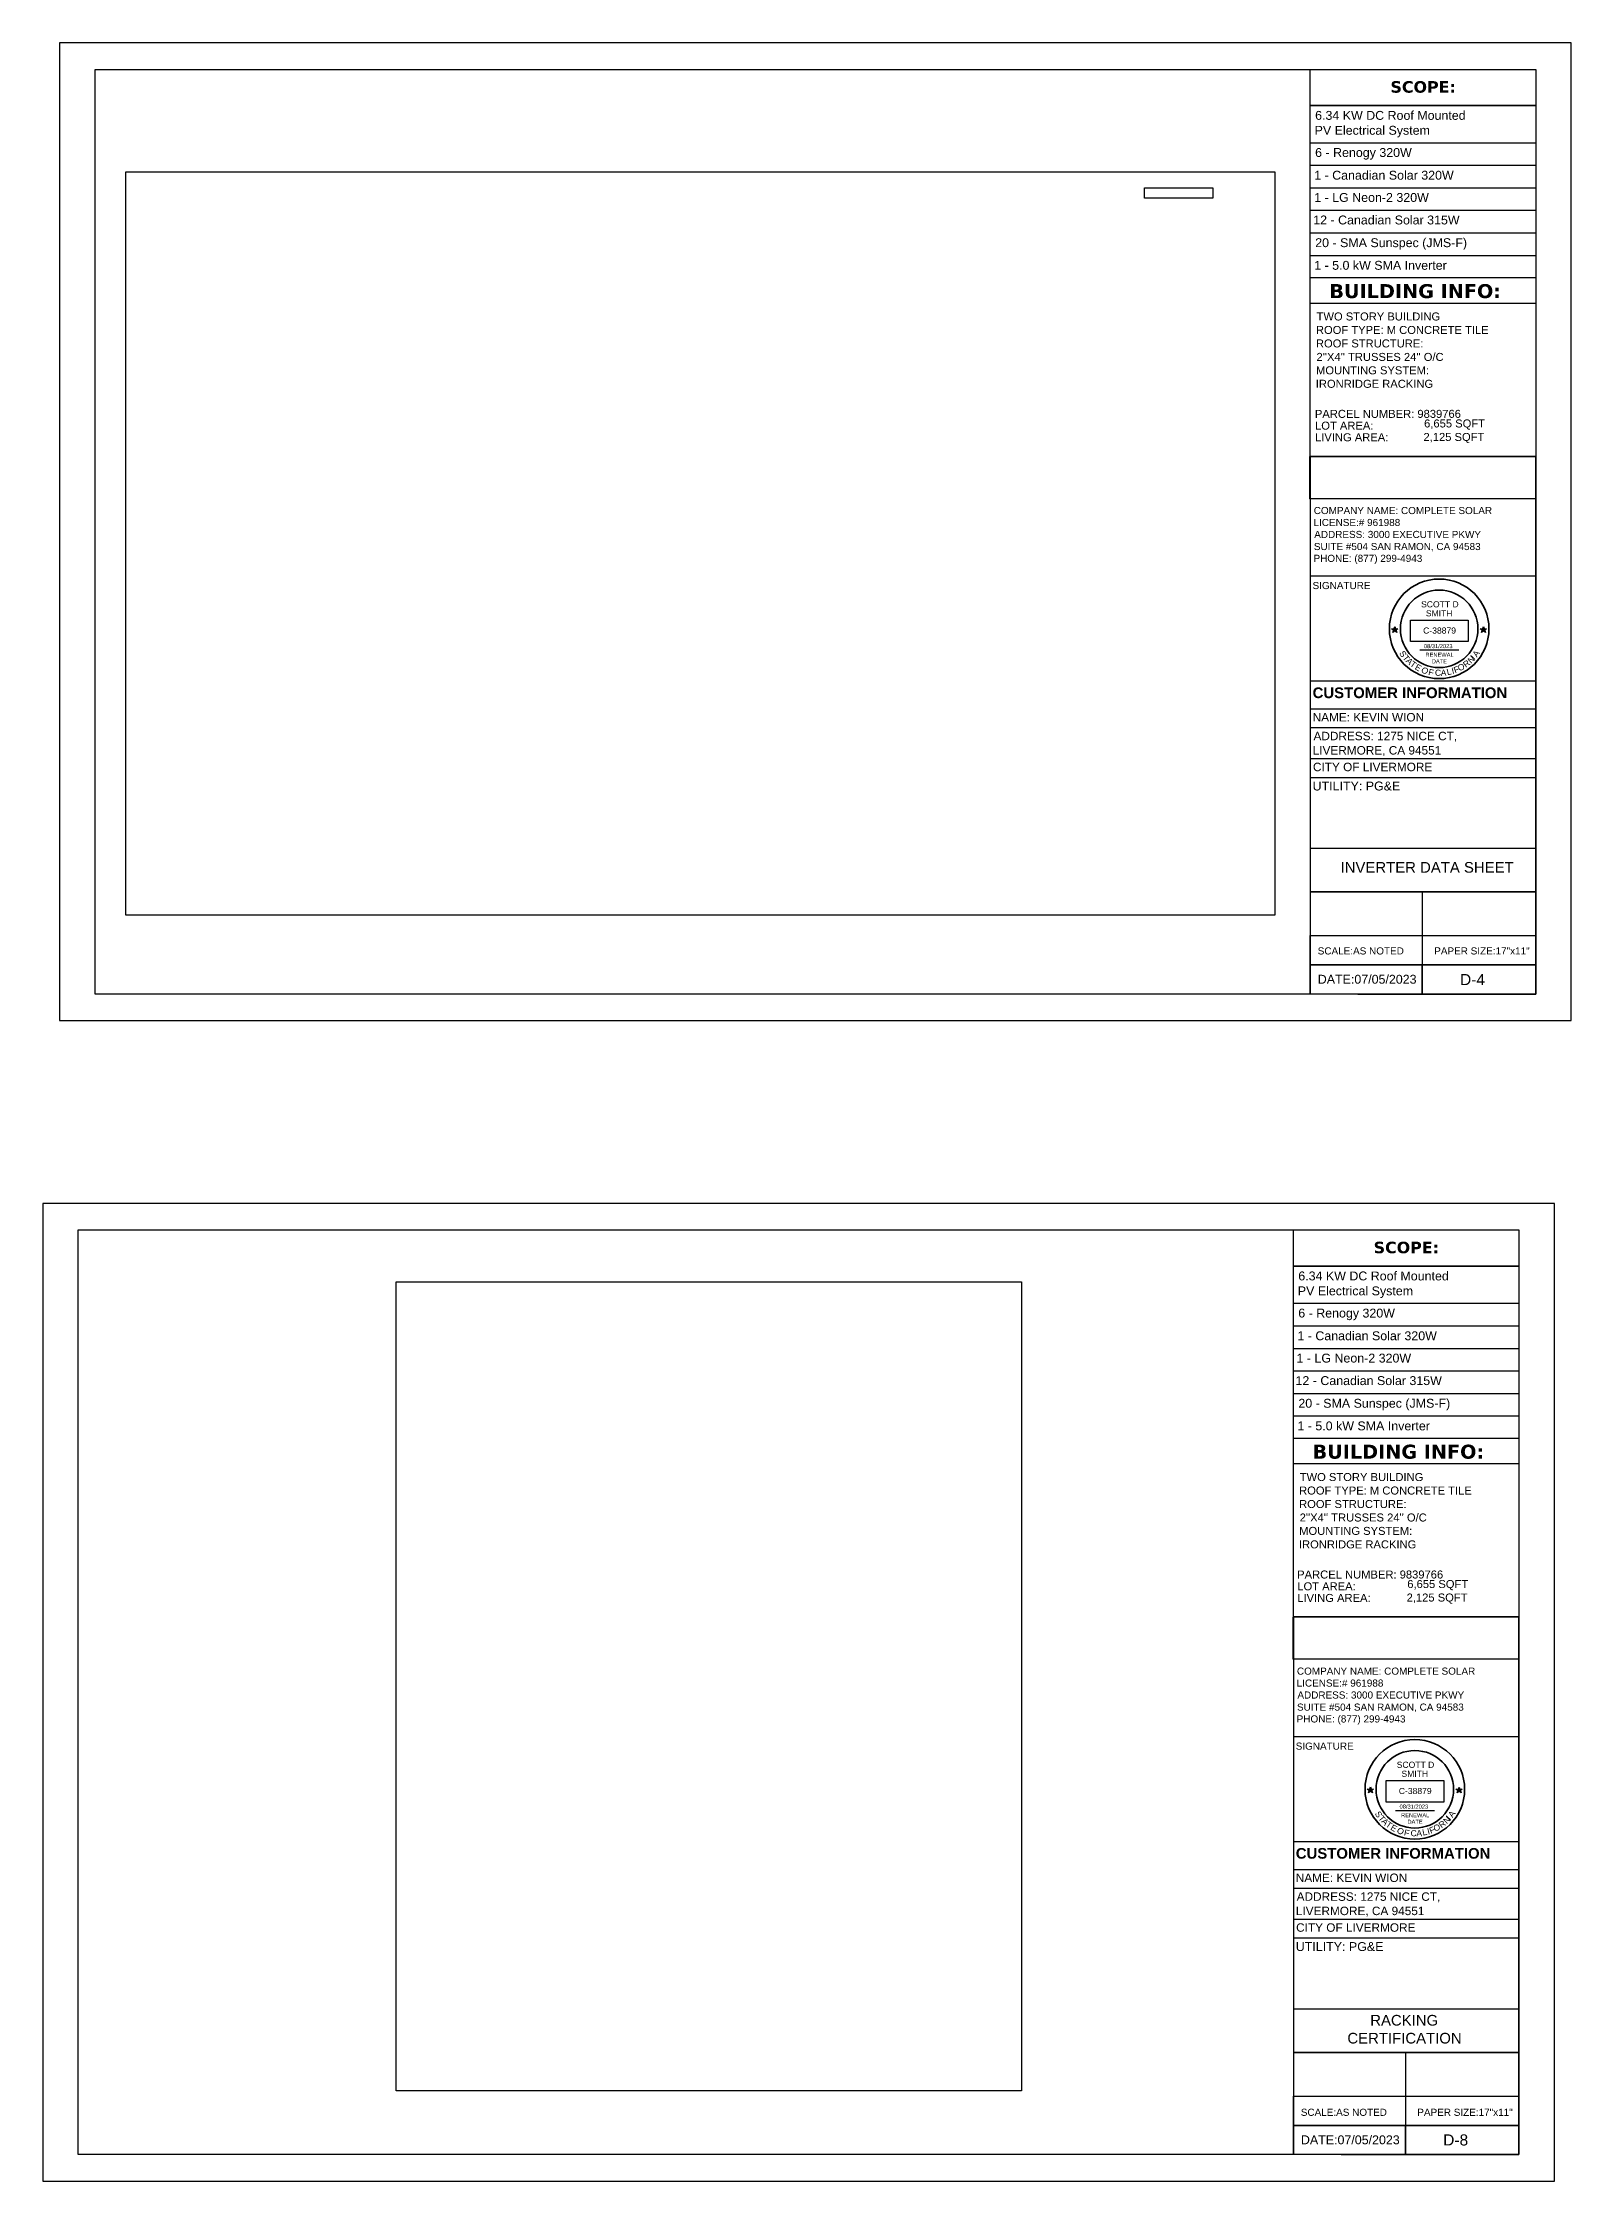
# Model space of a CAD drawing. Header units: millimetres. Extents: x -419 to 20046, y -14642 to 2638.
# Drawn here: x 3938 to 5656, y -13425 to -11019 of the extents above; entities that cross this region are included whole.
import ezdxf

# ---------------------------------------------------------------- set-up
doc = ezdxf.new("R2010")
doc.units = ezdxf.units.MM
doc.layers.add('PDF11_0', color=7, linetype='Continuous', true_color=0xb3b3b3)
for name, color, linetype in [('PDF11_PDF_Geometry', 7, 'Continuous'), ('PDF11_TEXT', 7, 'Continuous'), ('PDF15_0', 7, 'Continuous'), ('PDF15_PDF_Geometry', 7, 'Continuous'), ('PDF15_Text', 7, 'Continuous'), ('PDF5_Text', 7, 'Continuous'), ('PDF9_PDF_Geometry', 7, 'Continuous'), ('PDF_Text', 7, 'Continuous')]:
    doc.layers.add(name, color=color, linetype=linetype)
doc.styles.add('PDF Arial', font='arial.ttf')
doc.styles.add('PDF Arial Bold', font='arialbd.ttf')
doc.styles.add('PDF Verdana Bold', font='verdanab.ttf')
doc.styles.get("Standard").update_dxf_attribs({"font": 'arial.ttf'})
picture_1 = doc.add_image_def('image50.png', size_in_pixel=(45, 240))
picture_2 = doc.add_image_def('image51.png', size_in_pixel=(3069, 4743))
picture_3 = doc.add_image_def('image58.png', size_in_pixel=(45, 240))
picture_4 = doc.add_image_def('image59.png', size_in_pixel=(3303, 2552))
picture_5 = doc.add_image_def('image15.png', size_in_pixel=(858, 321))

# ---------------------------------------------------------------- blocks, each defined once
blk = doc.blocks.new('star')
h = blk.add_hatch(color=256)
h.dxf.hatch_style = 1
h.paths.add_polyline_path([(116.5, 62.57), (116.86, 62.57), (116.68, 63.12)])
h.paths.add_polyline_path([(116.68, 62.02), (116.97, 62.23), (116.86, 62.57), (116.5, 62.57), (116.39, 62.23)])
h.paths.add_polyline_path([(116.5, 62.57), (115.92, 62.57), (116.39, 62.23)])
h.paths.add_polyline_path([(116.39, 62.23), (116.21, 61.67), (116.68, 62.02)])
h.paths.add_polyline_path([(116.68, 62.02), (117.15, 61.67), (116.97, 62.23)])
h.paths.add_polyline_path([(116.97, 62.23), (117.44, 62.57), (116.86, 62.57)])
for p, q in [((116.21, 61.67), (116.68, 63.12)), ((116.68, 63.12), (117.15, 61.67)), ((115.92, 62.57), (117.44, 62.57)), ((117.15, 61.67), (115.92, 62.57)), ((117.44, 62.57), (116.21, 61.67))]:
    blk.add_line(p, q)
blk = doc.blocks.new('a')
at = {"color": 1, "char_height": 15, "attachment_point": 1}
for s, insert, rotation in [('{\\C256;S}', (169, 149), 301.8504), ('{\\C256;T}', (176.1, 138.5), 308.5602), ('{\\C256;A}', (182.8, 131.2), 313.9392), ('{\\C256;T}', (190.6, 123.2), 324.7462), ('{\\C256;E}', (201.4, 115.5), 330.0103), ('{\\C256;O}', (218.6, 109.1), 319.6464), ('{\\C256;I}', (283.7, 104.3), 13.6115), ('{\\C256;F}', (288.3, 105.4), 21.5682), ('{\\C256;O}', (299, 112.2), 12.6875), ('{\\C256;R}', (311.3, 116.8), 36.4598), ('{\\C256;N}', (322.6, 125.5), 43.0781), ('{\\C256;I}', (344.8, 127.8), 227.4846), ('{\\C256;A}', (335, 138.5), 54.6588), ('{\\C256;A}', (258.4, 100.3), 1.6689), ('{\\C256;L}', (271.7, 101.5), 12.6875)]:
    blk.add_mtext_dynamic_manual_height_columns(s, width=30.733, gutter_width=125, heights=[0], dxfattribs=dict(at, insert=insert, rotation=rotation))
at = {"color": 1, "insert": (244.5, 100.5), "char_height": 15, "attachment_point": 1}
blk.add_mtext_dynamic_manual_height_columns('{\\C256;C}', width=30.733, gutter_width=125, heights=[0], dxfattribs=at)
blk = doc.blocks.new('1')
at = {"color": 1, "xscale": 0.1018808021228187, "yscale": 0.1018808021228187, "zscale": 0.1018808021228187}
blk.add_blockref('a', (510.97, 81.39), dxfattribs=at)
at = {"color": 1, "insert": (534.46, 91.84), "char_height": 1.528, "attachment_point": 1, "rotation": 347.3366}
blk.add_mtext_dynamic_manual_height_columns('{\\C256;F}', width=1.5282, gutter_width=12.74, heights=[0], dxfattribs=at)

msp = doc.modelspace()

# ---------------------------------------------------------------- linework, layer by layer
at = {"lineweight": 30}
for p, q in [((5486.332, -11702.247), (5530.115, -11702.247)), ((5458.946, -13007.519), (5502.729, -13007.519))]:
    msp.add_line(p, q, dxfattribs=at)
at = {"lineweight": 35}
for centre, radius in [((5507.936, -11678.471), 56), ((5507.936, -11678.471), 43.581), ((5480.551, -12983.744), 56), ((5480.551, -12983.744), 43.581)]:
    msp.add_circle(centre, radius, dxfattribs=at)
at = {"layer": 'PDF11_0', "lineweight": 25}
for points in [[(4031.055, -12000.657), (4031.055, -11164.577), (5323.227, -11164.577), (5323.227, -12000.657)], [(5363.006, -11532.122), (5363.006, -11484.533), (5616.482, -11484.533), (5616.482, -11532.122)]]:
    msp.add_lwpolyline(points, close=True, dxfattribs=at)
at = {"layer": 'PDF11_0', "color": 5, "lineweight": 25}
msp.add_lwpolyline([(5253.478, -11182.559), (5253.478, -11194.184), (5176.646, -11194.184), (5176.646, -11182.559)], close=True, dxfattribs=at)
at = {"layer": 'PDF11_PDF_Geometry', "lineweight": 25}
for points in [[(3956.583, -11019.267), (3956.583, -12119.176), (5656.442, -12119.176), (5656.442, -11019.267)], [(5616.482, -12056.42), (5616.482, -12089.206), (5488.881, -12089.206), (5488.881, -12056.42)]]:
    msp.add_lwpolyline(points, close=True, dxfattribs=at)
for points in [[(5616.482, -11049.237), (5616.482, -12089.206), (3996.544, -12089.206), (3996.544, -11049.237), (5616.482, -11049.237), (5616.482, -12089.206), (5363.006, -12089.206), (5363.006, -12056.42), (5616.482, -12056.42), (5363.006, -12056.42), (5363.006, -12023.453), (5616.482, -12023.453)], [(5616.482, -11567.087), (5616.482, -12023.453), (5616.482, -12056.42), (5616.482, -12089.206), (5616.482, -11484.533), (5363.006, -11484.533), (5363.006, -12089.206)], [(5363.006, -11737.1), (5616.482, -11737.1)], [(5363.006, -11768.433), (5616.482, -11768.433)], [(5363.006, -11789.503), (5616.482, -11789.503)], [(5363.006, -11824.377), (5616.573, -11824.377)], [(5363.006, -11845.538), (5616.573, -11845.538)], [(5363.006, -11925.096), (5616.573, -11925.096)], [(5366.548, -11974.229), (5616.482, -11974.229), (5363.006, -11974.229), (5616.482, -11974.229), (5488.881, -11974.229), (5488.881, -12023.453), (5616.482, -12023.453), (5616.482, -11974.229)], [(5488.881, -12023.453), (5488.881, -12056.42), (5488.881, -12089.206)]]:
    msp.add_lwpolyline(points, dxfattribs=at)
at = {"layer": 'PDF11_PDF_Geometry', "color": 251, "lineweight": 25, "true_color": 0x525252}
msp.add_lwpolyline([(5416.589, -12089.206), (5616.482, -12089.206)], dxfattribs=at)
at = {"layer": 'PDF15_0', "lineweight": 25}
for points in [[(3937.646, -12324.667), (3937.646, -13424.576), (5637.505, -13424.576), (5637.505, -12324.667)], [(5597.544, -12395.143), (5344.069, -12395.143)], [(5597.544, -12395.143), (5597.544, -12589.132), (5344.069, -12589.132), (5344.069, -12395.143)], [(4334.979, -13323.041), (4334.979, -12412.944), (5038.099, -12412.944), (5038.099, -13323.041)], [(5344.069, -12837.522), (5344.069, -12789.933), (5597.544, -12789.933), (5597.544, -12837.522)]]:
    msp.add_lwpolyline(points, close=True, dxfattribs=at)
for points in [[(5344.069, -12789.933), (5344.069, -12354.638)], [(5344.069, -12437.101), (5597.544, -12437.101)], [(5344.069, -12462.44), (5597.544, -12462.44)], [(5344.069, -12487.778), (5597.544, -12487.778)], [(5344.069, -12513.117), (5597.544, -12513.117)], [(5344.069, -12538.455), (5597.544, -12538.455)], [(5344.069, -12563.794), (5597.544, -12563.794)], [(5344.069, -12617.468), (5597.544, -12617.468)], [(5344.159, -12924.436), (5597.635, -12924.436)]]:
    msp.add_lwpolyline(points, dxfattribs=at)
at = {"layer": 'PDF15_PDF_Geometry', "lineweight": 25}
for points in [[(5597.544, -12354.638), (5597.544, -13394.606), (3977.606, -13394.606), (3977.606, -12354.638), (5597.544, -12354.638), (5597.544, -13394.606), (5344.069, -13394.606), (5344.069, -13361.82), (5597.544, -13361.82), (5344.069, -13361.82), (5344.069, -13328.853), (5597.544, -13328.853)], [(5597.544, -12872.488), (5597.544, -13328.853), (5597.544, -13361.82), (5597.544, -13394.606), (5597.544, -12789.933), (5344.069, -12789.933), (5344.069, -13394.606)], [(5344.069, -13042.501), (5597.544, -13042.501)], [(5344.069, -13073.833), (5597.544, -13073.833)], [(5344.069, -13094.903), (5597.544, -13094.903)], [(5344.069, -13129.778), (5597.635, -13129.778)], [(5344.069, -13150.939), (5597.635, -13150.939)], [(5344.069, -13230.496), (5597.635, -13230.496)], [(5347.611, -13279.629), (5597.544, -13279.629), (5344.069, -13279.629), (5597.544, -13279.629), (5469.944, -13279.629), (5469.944, -13328.853), (5597.544, -13328.853), (5597.544, -13279.629)], [(5469.944, -13328.853), (5469.944, -13361.82), (5469.944, -13394.606)]]:
    msp.add_lwpolyline(points, dxfattribs=at)
msp.add_lwpolyline([(5597.544, -13361.82), (5597.544, -13394.606), (5469.944, -13394.606), (5469.944, -13361.82)], close=True, dxfattribs=at)
at = {"layer": 'PDF15_PDF_Geometry', "color": 251, "lineweight": 25, "true_color": 0x525252}
msp.add_lwpolyline([(5397.652, -13394.606), (5597.544, -13394.606)], dxfattribs=at)
at = {"layer": 'PDF9_PDF_Geometry', "lineweight": 25}
for points in [[(5363.006, -11484.533), (5363.006, -11049.237)], [(5363.006, -11131.701), (5616.482, -11131.701)], [(5363.006, -11157.039), (5616.482, -11157.039)], [(5363.006, -11182.378), (5616.482, -11182.378)], [(5363.006, -11207.716), (5616.482, -11207.716)], [(5363.006, -11233.055), (5616.482, -11233.055)], [(5363.006, -11258.393), (5616.482, -11258.393)], [(5363.006, -11312.067), (5616.482, -11312.067)], [(5363.097, -11619.036), (5616.573, -11619.036)]]:
    msp.add_lwpolyline(points, dxfattribs=at)
for points in [[(5616.482, -11089.742), (5363.006, -11089.742)], [(5616.482, -11089.742), (5616.482, -11283.732), (5363.006, -11283.732), (5363.006, -11089.742)]]:
    msp.add_lwpolyline(points, close=True, dxfattribs=at)

# ---------------------------------------------------------------- block references
at = {"xscale": 4.597039828451667, "yscale": 4.597039828451667, "zscale": 4.597039828451667, "rotation": 287.9700872862333}
for p in [(5020.021, -11257.725), (5119.722, -11257.747), (4992.635, -12562.997), (5092.336, -12563.019)]:
    msp.add_blockref('star', p, dxfattribs=at)
at = {"color": 1, "xscale": 4.51217474996896, "yscale": 4.51217474996896, "zscale": 4.51217474996896}
for p in [(3085.199, -12137.844), (3057.813, -13443.116)]:
    msp.add_blockref('1', p, dxfattribs=at)

# ---------------------------------------------------------------- texts
at = {"attachment_point": 1}
for s, width, heights, insert, char_height, line_spacing_factor in [('SCOTT D\\P  SMITH', 46.3475, [0], (5487.6, -11647.436), 6.8956, 0.88), ('RENEWAL\\P    DATE', 31.39541, [17.047], (5492.516, -11705.336), 4.597, 0.96), ('SCOTT D\\P  SMITH', 46.3475, [0], (5460.214, -12952.708), 6.8956, 0.88), ('RENEWAL\\P    DATE', 31.39541, [17.047], (5465.13, -13010.609), 4.597, 0.96)]:
    msp.add_mtext_dynamic_manual_height_columns(s, width=width, gutter_width=4.597, heights=heights, dxfattribs=dict(at, insert=insert, char_height=char_height, line_spacing_factor=line_spacing_factor))
for s, width, insert, char_height in [('C-38879', 41.58956, (5489.941, -11676.929), 6.8956), ('08/31/2023', 38.13279, (5490.798, -11695.601), 4.597), ('C-38879', 41.58956, (5462.555, -12982.201), 6.8956), ('08/31/2023', 38.13279, (5463.412, -13000.873), 4.597)]:
    msp.add_mtext_dynamic_manual_height_columns(s, width=width, gutter_width=4.597, heights=[0], dxfattribs=dict(at, insert=insert, char_height=char_height))
at = {"layer": 'PDF11_TEXT', "attachment_point": 7}
for s, insert, char_height, style in [('SCOPE:', (5453.189, -11075.664), 12.9996, 'PDF Verdana Bold'), ('PV Electrical System', (5367.91, -11125.74), 9.99966, 'PDF Arial'), ('6.34 KW DC Roof Mounted', (5368.455, -11106.086), 9.99966, 'PDF Arial'), ('6 - Renogy 320W', (5368.455, -11150.716), 9.99966, 'PDF Arial'), ('1 - Canadian Solar 320W', (5367.456, -11173.382), 9.99966, 'PDF Arial'), ('20 - SMA Sunspec (JMS-F)', (5368.546, -11252.16), 9.99966, 'PDF Arial'), ('1 - 5.0 kW SMA Inverter', (5367.456, -11274.73), 9.99966, 'PDF Arial'), ('BUILDING INFO:', (5384.439, -11306.764), 15.74948, 'PDF Verdana Bold'), ('TWO STORY BUILDING', (5370.09, -11331.747), 8.99967, 'PDF Arial'), ('ROOF TYPE: M CONCRETE TILE', (5369.364, -11346.914), 8.99967, 'PDF Arial'), ('ROOF STRUCTURE:', (5369.364, -11362.08), 8.99967, 'PDF Arial'), ("2''X4'' TRUSSES 24'' O/C", (5369.999, -11377.247), 8.99967, 'PDF Arial'), ('IRONRIDGE RACKING', (5369.182, -11407.49), 8.99967, 'PDF Arial'), ('MOUNTING SYSTEM:', (5369.454, -11392.323), 8.99967, 'PDF Arial'), ('6,655 SQFT', (5491.003, -11454.435), 8.9997, 'PDF Arial'), ('2,125 SQFT', (5490.288, -11469.602), 8.9997, 'PDF Arial'), ('COMPANY NAME: COMPLETE SOLAR', (5366.911, -11549.514), 7.99975, 'PDF Arial'), ('ADDRESS: 3000 EXECUTIVE PKWY', (5367.456, -11576.402), 7.99975, 'PDF Arial'), ('LICENSE:# 961988', (5366.639, -11562.955), 7.99975, 'PDF Arial'), ('SUITE #504 SAN RAMON, CA 94583', (5367.002, -11591.374), 7.99975, 'PDF Arial'), ('PHONE: (877) 299-4943', (5366.639, -11605.585), 7.99975, 'PDF Arial'), ('SIGNATURE', (5365.549, -11633.885), 7.9998, 'PDF Arial'), ('CUSTOMER INFORMATION', (5365.64, -11756.567), 11.99963, 'PDF Arial Bold'), ('NAME: KEVIN WION', (5365.64, -11782.763), 9.49966, 'PDF Arial'), ('ADDRESS: 1275 NICE CT,', (5366.639, -11805.55), 9.49966, 'PDF Arial'), ('CITY OF LIVERMORE', (5366.003, -11838.707), 9.49966, 'PDF Arial'), ('LIVERMORE, CA 94551', (5365.731, -11821.625), 9.49966, 'PDF Arial'), ('UTILITY: PG&E', (5365.64, -11860.392), 9.99966, 'PDF Arial'), ('INVERTER DATA SHEET', (5397.063, -11952.909), 11.99963, 'PDF Arial'), ('DATE:07/05/2023', (5371.452, -12077.758), 9.99966, 'PDF Arial'), ('D-4', (5531.385, -12079.215), 12.4996, 'PDF Arial')]:
    msp.add_mtext(s, dxfattribs=dict(at, insert=insert, char_height=char_height, style=style))
at = {"layer": 'PDF15_Text', "attachment_point": 7}
for s, insert, char_height, style in [('SCOPE:', (5434.252, -12381.064), 12.9996, 'PDF Verdana Bold'), ('6.34 KW DC Roof Mounted', (5349.518, -12411.486), 9.99966, 'PDF Arial'), ('PV Electrical System', (5348.973, -12431.141), 9.99966, 'PDF Arial'), ('6 - Renogy 320W', (5349.518, -12456.116), 9.99966, 'PDF Arial'), ('1 - Canadian Solar 320W', (5348.519, -12478.783), 9.99966, 'PDF Arial'), ('20 - SMA Sunspec (JMS-F)', (5349.609, -12557.561), 9.99966, 'PDF Arial'), ('1 - 5.0 kW SMA Inverter', (5348.519, -12580.13), 9.99966, 'PDF Arial'), ('BUILDING INFO:', (5365.502, -12612.165), 15.74948, 'PDF Verdana Bold'), ('TWO STORY BUILDING', (5351.153, -12637.148), 8.99967, 'PDF Arial'), ('ROOF TYPE: M CONCRETE TILE', (5350.426, -12652.314), 8.99967, 'PDF Arial'), ('ROOF STRUCTURE:', (5350.426, -12667.481), 8.99967, 'PDF Arial'), ("2''X4'' TRUSSES 24'' O/C", (5351.062, -12682.648), 8.99967, 'PDF Arial'), ('MOUNTING SYSTEM:', (5350.517, -12697.724), 8.99967, 'PDF Arial'), ('IRONRIDGE RACKING', (5350.244, -12712.891), 8.99967, 'PDF Arial'), ('2,125 SQFT', (5471.35, -12775.003), 8.9997, 'PDF Arial'), ('6,655 SQFT', (5472.066, -12759.836), 8.9997, 'PDF Arial'), ('COMPANY NAME: COMPLETE SOLAR', (5347.974, -12854.914), 7.99975, 'PDF Arial'), ('LICENSE:# 961988', (5347.701, -12868.356), 7.99975, 'PDF Arial'), ('ADDRESS: 3000 EXECUTIVE PKWY', (5348.519, -12881.802), 7.99975, 'PDF Arial'), ('SUITE #504 SAN RAMON, CA 94583', (5348.065, -12896.775), 7.99975, 'PDF Arial'), ('PHONE: (877) 299-4943', (5347.701, -12910.986), 7.99975, 'PDF Arial'), ('SIGNATURE', (5346.612, -12939.285), 7.9998, 'PDF Arial'), ('CUSTOMER INFORMATION', (5346.702, -13061.967), 11.99963, 'PDF Arial Bold'), ('NAME: KEVIN WION', (5346.702, -13088.163), 9.49966, 'PDF Arial'), ('ADDRESS: 1275 NICE CT,', (5347.701, -13110.95), 9.49966, 'PDF Arial'), ('LIVERMORE, CA 94551', (5346.793, -13127.025), 9.49966, 'PDF Arial'), ('CITY OF LIVERMORE', (5347.066, -13144.108), 9.49966, 'PDF Arial'), ('UTILITY: PG&E', (5346.702, -13165.793), 9.99966, 'PDF Arial'), ('RACKING', (5430.438, -13249.682), 11.9996, 'PDF Arial'), ('CERTIFICATION', (5404.736, -13269.844), 11.99963, 'PDF Arial'), ('DATE:07/05/2023', (5352.515, -13383.159), 9.99966, 'PDF Arial'), ('D-8', (5512.447, -13384.557), 12.4996, 'PDF Arial')]:
    msp.add_mtext(s, dxfattribs=dict(at, insert=insert, char_height=char_height, style=style))
at = {"layer": 'PDF5_Text', "attachment_point": 7, "style": 'PDF Arial'}
for s, insert, char_height in [('1 - LG Neon-2 320W', (5367.457, -11198.395), 9.99966), ('12 - Canadian Solar 315W', (5366.312, -11223.733), 9.99966), ('PARCEL NUMBER: 9839766', (5368.183, -11441.291), 8.99967), ('LOT AREA:', (5368.358, -11454.551), 8.9997), ('LIVING AREA:', (5368.338, -11467.649), 8.99967), ('1 - LG Neon-2 320W', (5347.528, -12503.874), 9.99966), ('12 - Canadian Solar 315W', (5346.384, -12529.213), 9.99966), ('PARCEL NUMBER: 9839766', (5348.255, -12746.77), 8.99967), ('LIVING AREA:', (5348.409, -12773.129), 8.99967), ('LOT AREA:', (5348.429, -12760.03), 8.9997)]:
    msp.add_mtext(s, dxfattribs=dict(at, insert=insert, char_height=char_height))
at = {"layer": 'PDF_Text', "char_height": 7.99975, "attachment_point": 7, "style": 'PDF Arial'}
for insert in [(5371.374, -12044.856), (5352.33, -13351.137)]:
    msp.add_mtext('SCALE:AS NOTED           PAPER SIZE:17"x11"', dxfattribs=dict(at, insert=insert))

# ---------------------------------------------------------------- pictures from other files: only their frames are drawn
at = {"color": 7, "true_color": 0xffffff}
image = msp.add_image(picture_5, insert=(5475.813, -11692.772), size_in_units=(64.617, 24.175), dxfattribs=dict(at, brightness=7, contrast=73))
image.dxf.flags = 15
image = msp.add_image(picture_5, insert=(5448.427, -12998.044), size_in_units=(64.617, 24.175), dxfattribs=dict(at, brightness=7, contrast=73))
image.dxf.flags = 15
at = {"layer": 'PDF11_0', "color": 7, "lineweight": 0}
image = msp.add_image(picture_2, insert=(5323.227, -12000.657), size_in_units=(836.171, 1292.264), rotation=90, dxfattribs=at)
image.dxf.flags = 15
image = msp.add_image(picture_1, insert=(5616.482, -11532.122), size_in_units=(47.544, 254.293), rotation=90, dxfattribs=at)
image.dxf.flags = 15
at = {"layer": 'PDF15_0', "color": 7, "lineweight": 0}
image = msp.add_image(picture_4, insert=(5038.099, -13323.041), size_in_units=(910.152, 703.239), rotation=90, dxfattribs=at)
image.dxf.flags = 15
image = msp.add_image(picture_3, insert=(5597.544, -12837.522), size_in_units=(47.544, 254.293), rotation=90, dxfattribs=at)
image.dxf.flags = 15

doc.saveas('drawing.dxf')
